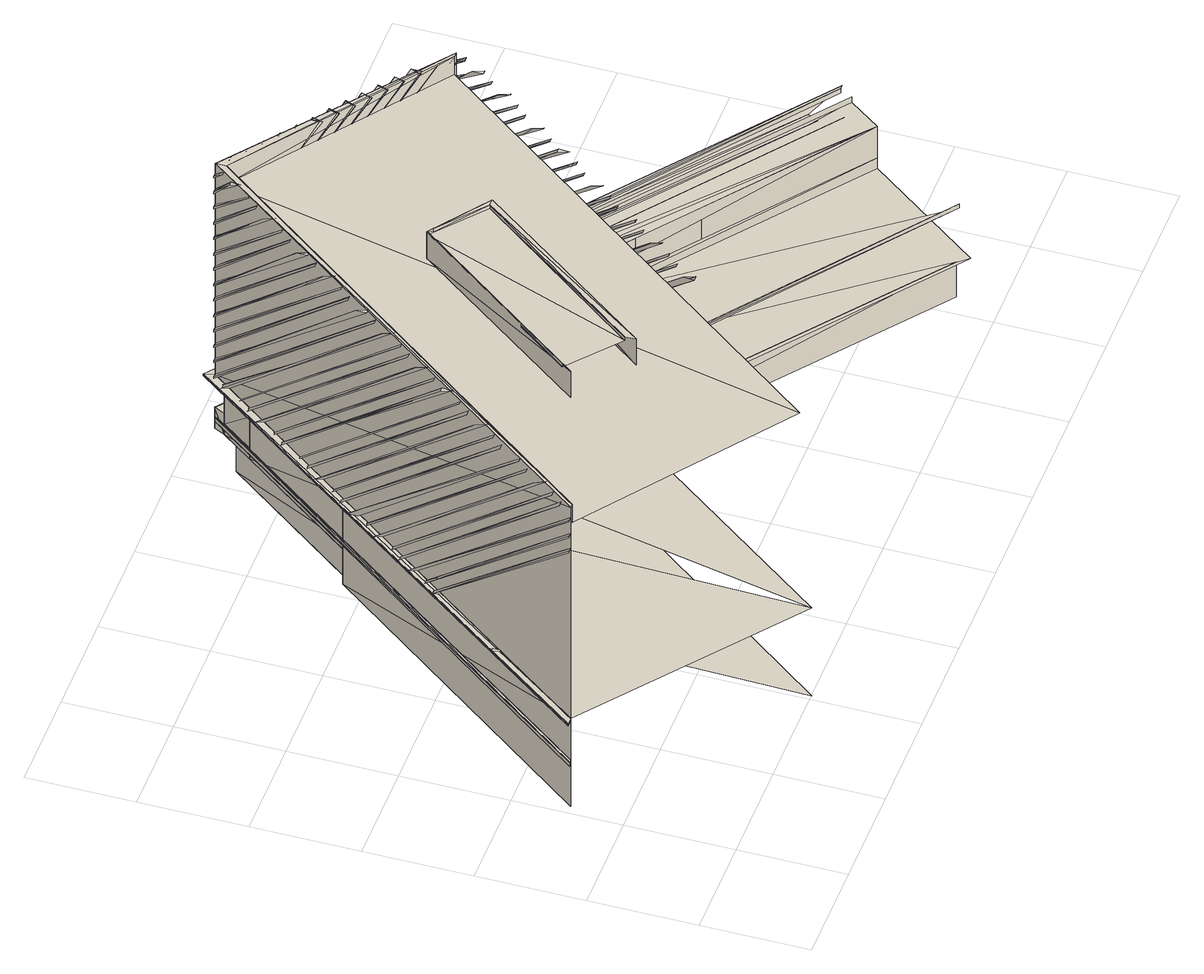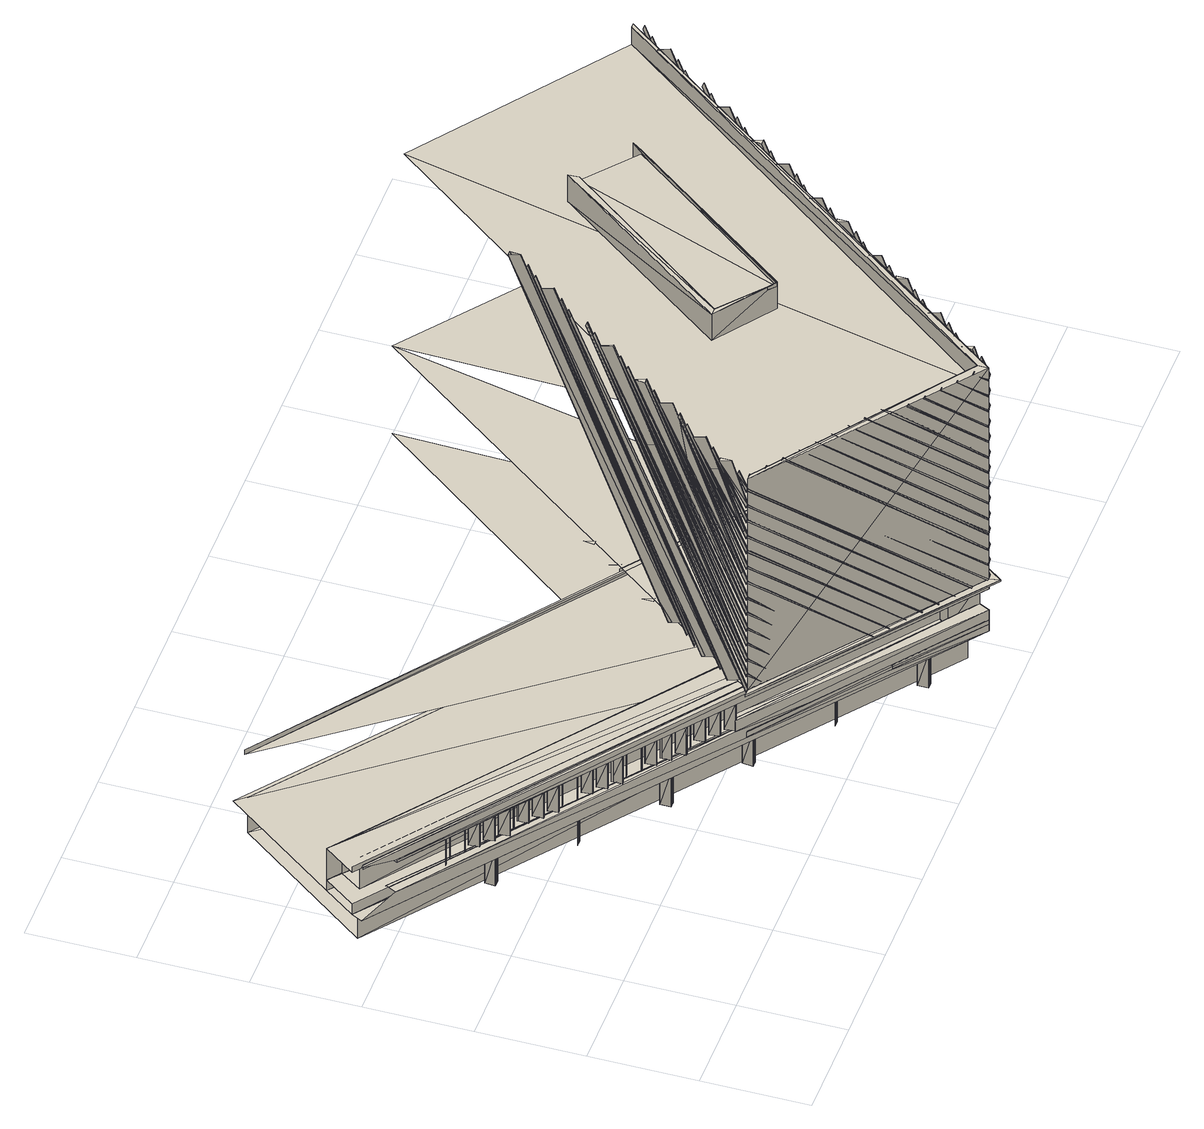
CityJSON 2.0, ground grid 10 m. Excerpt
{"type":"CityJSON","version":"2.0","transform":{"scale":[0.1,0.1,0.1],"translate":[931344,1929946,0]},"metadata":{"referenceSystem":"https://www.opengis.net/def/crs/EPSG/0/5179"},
"CityObjects":{
"building1":{"type":"Building","geometry":[{"type":"MultiSurface","lod":"3","boundaries":[[[0,1,2]],[[1,3,2]],[[4,2,3]],[[3,5,4]],[[6,7,8]],[[8,9,6]],[[7,10,8]],[[11,6,9]],[[12,8,10]],[[9,12,11]],[[10,11,12]],[[13,14,15]],[[16,17,18]],[[18,19,16]],[[20,18,17]],[[19,21,16]],[[17,22,20]],[[22,16,21]],[[21,20,22]],[[23,24,25]],[[26,27,28]],[[28,29,26]],[[30,28,27]],[[27,26,29]],[[31,32,33]],[[29,30,27]],[[34,35,36]],[[36,37,34]],[[37,36,35]],[[38,34,37]],[[35,38,37]],[[39,40,41]],[[42,43,44]],[[45,46,47]],[[47,48,45]],[[49,47,46]],[[48,49,46]],[[46,45,48]],[[50,51,52]],[[53,52,51]],[[54,55,56]],[[57,58,59]],[[59,60,57]],[[60,59,58]],[[61,57,60]],[[58,61,60]],[[62,63,64]],[[65,66,67]],[[66,68,67]],[[69,2,4]],[[67,70,65]],[[71,67,68]],[[68,72,71]],[[72,65,70]],[[70,71,72]],[[9,8,12]],[[73,74,75]],[[75,76,73]],[[77,75,74]],[[74,73,76]],[[78,79,80]],[[52,81,50]],[[76,77,74]],[[17,16,22]],[[82,83,84]],[[84,85,82]],[[85,84,83]],[[86,82,85]],[[83,86,85]],[[87,88,89]],[[90,91,33]],[[33,32,90]],[[31,33,91]],[[91,92,31]],[[92,90,32]],[[32,31,92]],[[93,94,95]],[[96,93,97]],[[95,97,93]],[[98,99,100]],[[101,100,99]],[[102,95,94]],[[99,103,101]],[[100,104,98]],[[97,52,96]],[[35,34,38]],[[105,101,103]],[[106,98,104]],[[107,108,109]],[[94,108,102]],[[103,106,105]],[[110,111,41]],[[52,109,108]],[[52,102,108]],[[104,105,106]],[[108,96,52]],[[41,40,110]],[[112,113,114]],[[115,114,113]],[[109,112,107]],[[114,107,112]],[[39,41,111]],[[111,110,40]],[[116,117,118]],[[40,39,111]],[[119,120,121]],[[121,122,119]],[[122,121,120]],[[123,119,122]],[[120,123,122]],[[124,125,126]],[[58,57,61]],[[127,128,64]],[[64,63,127]],[[62,64,128]],[[129,130,131]],[[63,62,128]],[[128,127,63]],[[132,133,134]],[[135,134,133]],[[113,136,115]],[[134,137,132]],[[138,132,137]],[[139,138,140]],[[137,140,138]],[[65,72,66]],[[68,66,72]],[[141,142,143]],[[143,144,141]],[[144,143,142]],[[145,141,144]],[[142,145,144]],[[146,147,148]],[[140,149,139]],[[150,151,80]],[[80,79,150]],[[78,80,151]],[[151,152,78]],[[152,150,79]],[[79,78,152]],[[153,139,149]],[[154,155,51]],[[83,82,86]],[[156,157,89]],[[89,88,156]],[[87,89,157]],[[158,159,160]],[[157,156,88]],[[161,162,163]],[[160,153,158]],[[149,158,153]],[[88,87,157]],[[164,160,159]],[[159,165,164]],[[166,164,165]],[[91,90,92]],[[167,168,169]],[[169,170,167]],[[170,169,168]],[[171,167,170]],[[168,171,170]],[[172,173,174]],[[175,176,118]],[[118,117,175]],[[116,118,176]],[[176,177,116]],[[177,175,117]],[[178,179,180]],[[117,116,177]],[[181,115,136]],[[182,183,126]],[[120,119,123]],[[183,184,126]],[[126,125,182]],[[124,126,184]],[[185,182,125]],[[184,185,124]],[[125,124,185]],[[186,187,188]],[[189,50,190]],[[191,192,50]],[[130,129,193]],[[193,194,130]],[[195,193,129]],[[129,131,195]],[[131,130,194]],[[196,195,131]],[[194,196,131]],[[197,198,148]],[[198,199,148]],[[148,147,197]],[[146,148,199]],[[200,197,147]],[[201,202,203]],[[199,200,146]],[[147,146,200]],[[204,205,206]],[[205,207,206]],[[206,208,204]],[[209,154,50]],[[51,50,154]],[[208,206,207]],[[210,204,208]],[[211,212,213]],[[214,213,212]],[[207,210,208]],[[138,139,160]],[[153,160,139]],[[215,216,217]],[[218,217,216]],[[50,215,184]],[[217,184,215]],[[160,164,138]],[[142,141,145]],[[219,220,163]],[[133,132,166]],[[164,166,132]],[[132,138,164]],[[163,162,219]],[[220,221,163]],[[222,219,162]],[[161,163,221]],[[221,222,161]],[[162,161,222]],[[50,192,190]],[[223,224,174]],[[224,225,174]],[[174,173,223]],[[172,174,225]],[[226,223,173]],[[225,226,172]],[[173,172,226]],[[179,178,227]],[[227,228,179]],[[151,150,152]],[[229,227,178]],[[178,180,229]],[[180,179,228]],[[230,229,180]],[[228,230,180]],[[231,232,233]],[[234,235,188]],[[235,236,188]],[[188,187,234]],[[186,188,236]],[[237,234,187]],[[236,237,186]],[[187,186,237]],[[238,239,203]],[[239,240,203]],[[203,202,238]],[[201,203,240]],[[241,238,202]],[[240,241,201]],[[202,201,241]],[[242,243,244]],[[245,246,247]],[[244,248,242]],[[249,244,243]],[[250,251,252]],[[252,253,250]],[[254,242,248]],[[251,255,252]],[[256,249,243]],[[248,256,254]],[[243,254,256]],[[257,250,253]],[[253,252,255]],[[258,81,108]],[[255,257,253]],[[192,259,260]],[[261,260,259]],[[262,263,233]],[[168,167,171]],[[263,264,233]],[[233,232,262]],[[231,233,264]],[[265,262,232]],[[264,265,231]],[[232,231,265]],[[266,267,268]],[[269,270,271]],[[272,273,191]],[[274,275,259]],[[273,274,192]],[[192,191,273]],[[190,259,275]],[[259,192,274]],[[276,277,278]],[[279,271,270]],[[280,281,282]],[[277,283,278]],[[259,274,261]],[[282,284,280]],[[278,285,276]],[[281,286,282]],[[286,280,284]],[[285,278,283]],[[287,282,286]],[[288,276,285]],[[289,290,291]],[[292,291,290]],[[284,287,286]],[[283,288,285]],[[192,260,273]],[[293,294,268]],[[294,295,268]],[[176,175,177]],[[268,267,293]],[[266,268,295]],[[295,296,266]],[[267,266,296]],[[296,293,267]],[[297,298,299]],[[300,301,260]],[[261,260,301]],[[302,273,260]],[[303,304,305]],[[306,307,308]],[[304,309,305]],[[310,311,299]],[[305,312,303]],[[311,313,299]],[[314,305,309]],[[299,298,310]],[[315,261,274]],[[316,303,312]],[[309,316,314]],[[260,261,302]],[[315,302,261]],[[317,318,275]],[[272,184,319]],[[319,184,273]],[[297,299,313]],[[312,314,316]],[[320,310,298]],[[321,322,323]],[[313,320,297]],[[298,297,320]],[[184,324,273]],[[310,320,311]],[[293,296,294]],[[276,288,277]],[[262,265,263]],[[250,257,251]],[[238,241,239]],[[234,237,235]],[[229,230,227]],[[223,226,224]],[[219,222,220]],[[204,210,205]],[[197,200,198]],[[195,196,193]],[[182,185,183]],[[325,275,318]],[[313,311,320]],[[295,294,296]],[[283,277,288]],[[264,263,265]],[[255,251,257]],[[240,239,241]],[[236,235,237]],[[228,227,230]],[[225,224,226]],[[221,220,222]],[[207,205,210]],[[199,198,200]],[[194,193,196]],[[184,183,185]],[[326,327,328]],[[329,330,331]],[[332,333,334]],[[335,336,337]],[[338,339,340]],[[341,342,343]],[[344,345,346]],[[347,348,349]],[[350,351,352]],[[353,354,355]],[[356,357,358]],[[359,360,361]],[[362,363,364]],[[365,366,184]],[[302,315,273]],[[274,273,315]],[[367,328,327]],[[368,331,330]],[[369,334,333]],[[370,337,336]],[[371,340,339]],[[372,343,342]],[[373,346,345]],[[374,349,348]],[[375,352,351]],[[376,355,354]],[[377,358,357]],[[378,361,360]],[[379,364,363]],[[380,184,366]],[[326,328,381]],[[382,381,328]],[[381,383,326]],[[328,367,382]],[[327,326,383]],[[384,385,386]],[[387,386,385]],[[388,382,367]],[[383,388,327]],[[367,327,388]],[[389,390,391]],[[392,393,394]],[[394,395,392]],[[396,394,393]],[[397,392,395]],[[398,396,393]],[[395,398,397]],[[381,382,383]],[[393,397,398]],[[388,383,382]],[[329,331,399]],[[400,401,402]],[[399,403,329]],[[331,368,399]],[[404,405,406]],[[330,329,403]],[[407,399,368]],[[403,407,330]],[[368,330,407]],[[408,406,405]],[[332,334,409]],[[410,409,334]],[[409,411,332]],[[334,369,410]],[[411,410,369]],[[333,332,411]],[[213,412,211]],[[369,333,411]],[[413,414,415]],[[335,337,416]],[[407,403,399]],[[417,416,337]],[[416,418,335]],[[419,420,421]],[[337,370,417]],[[422,415,414]],[[423,424,425]],[[425,426,423]],[[216,427,218]],[[336,335,418]],[[428,429,430]],[[431,430,429]],[[424,432,425]],[[433,417,370]],[[418,433,336]],[[430,434,428]],[[435,436,428]],[[429,428,436]],[[370,336,433]],[[432,423,426]],[[430,431,437]],[[438,437,431]],[[439,425,432]],[[437,434,430]],[[431,429,440]],[[428,434,435]],[[426,439,432]],[[429,436,440]],[[438,431,440]],[[436,435,441]],[[338,340,442]],[[443,444,445]],[[446,441,435]],[[447,442,340]],[[437,438,434]],[[440,434,438]],[[434,448,435]],[[442,449,338]],[[450,451,446]],[[441,446,451]],[[452,445,444]],[[340,371,447]],[[440,436,453]],[[434,440,448]],[[453,448,440]],[[454,455,450]],[[451,450,455]],[[339,338,449]],[[436,441,456]],[[446,435,457]],[[458,447,371]],[[453,436,456]],[[435,448,457]],[[441,451,456]],[[450,446,457]],[[449,458,339]],[[459,460,454]],[[455,454,460]],[[371,339,458]],[[451,455,456]],[[454,450,457]],[[448,453,457]],[[456,457,453]],[[455,460,456]],[[459,454,457]],[[343,372,461]],[[461,462,343]],[[460,459,456]],[[457,456,459]],[[341,343,462]],[[409,410,411]],[[462,463,341]],[[464,465,466]],[[463,461,372]],[[342,341,463]],[[372,342,463]],[[344,346,467]],[[468,466,465]],[[469,467,346]],[[470,471,472]],[[473,470,472]],[[346,373,469]],[[467,474,344]],[[475,476,477]],[[478,472,471]],[[472,479,473]],[[480,469,373]],[[471,481,478]],[[345,344,474]],[[318,482,325]],[[481,473,479]],[[479,478,481]],[[474,480,345]],[[373,345,480]],[[483,484,485]],[[347,349,486]],[[349,374,486]],[[416,417,418]],[[486,487,347]],[[433,418,417]],[[488,489,490]],[[491,486,374]],[[348,347,487]],[[213,214,412]],[[492,412,214]],[[215,50,493]],[[487,491,348]],[[374,348,491]],[[350,352,494]],[[495,490,489]],[[493,427,215]],[[216,215,427]],[[352,375,494]],[[494,496,350]],[[496,494,375]],[[497,498,499]],[[351,350,496]],[[375,351,496]],[[500,501,502]],[[503,499,498]],[[353,355,504]],[[505,502,501]],[[355,376,504]],[[502,506,500]],[[504,507,353]],[[442,447,449]],[[501,508,505]],[[458,449,447]],[[509,510,511]],[[512,500,506]],[[513,504,376]],[[354,353,507]],[[514,505,508]],[[515,516,517]],[[506,514,512]],[[508,512,514]],[[507,513,354]],[[376,354,513]],[[356,358,518]],[[358,377,518]],[[519,520,521]],[[518,522,356]],[[520,523,521]],[[521,524,519]],[[192,525,190]],[[522,518,377]],[[357,356,522]],[[524,521,523]],[[526,519,524]],[[377,357,522]],[[359,361,527]],[[528,527,361]],[[523,526,524]],[[462,461,463]],[[361,378,528]],[[527,529,359]],[[530,528,378]],[[531,532,533]],[[254,243,242]],[[378,360,530]],[[291,292,534]],[[529,530,360]],[[360,359,529]],[[535,534,292]],[[292,290,535]],[[534,536,291]],[[362,364,537]],[[538,537,364]],[[539,533,532]],[[537,540,362]],[[541,535,290]],[[289,291,536]],[[364,379,538]],[[536,541,289]],[[290,289,541]],[[363,362,540]],[[542,543,544]],[[545,538,379]],[[317,275,546]],[[547,544,543]],[[540,545,363]],[[379,363,545]],[[548,549,317]],[[189,190,550]],[[322,321,551]],[[467,469,474]],[[114,115,552]],[[181,552,115]],[[553,551,321]],[[480,474,469]],[[365,184,554]],[[554,555,365]],[[551,556,322]],[[321,323,553]],[[552,557,114]],[[184,380,554]],[[318,317,549]],[[366,365,555]],[[259,558,274]],[[555,559,366]],[[559,554,380]],[[323,322,556]],[[560,553,323]],[[107,114,557]],[[380,366,559]],[[549,482,318]],[[103,99,561]],[[556,560,323]],[[562,563,564]],[[565,564,563]],[[564,565,562]],[[563,562,565]],[[557,258,107]],[[108,107,258]],[[566,258,94]],[[108,94,258]],[[561,567,103]],[[106,103,567]],[[568,561,99]],[[94,93,566]],[[569,568,98]],[[99,98,568]],[[562,570,564]],[[567,569,106]],[[98,106,569]],[[565,563,571]],[[562,564,572]],[[572,571,562]],[[563,562,571]],[[563,565,573]],[[574,575,576]],[[214,212,492]],[[562,563,570]],[[573,570,563]],[[577,565,571]],[[570,578,564]],[[564,579,572]],[[578,579,564]],[[258,580,108]],[[578,581,564]],[[582,566,93]],[[579,577,572]],[[571,572,577]],[[583,584,402]],[[573,565,585]],[[585,565,577]],[[586,587,406]],[[404,406,587]],[[570,573,578]],[[585,578,573]],[[588,565,585]],[[584,589,402]],[[96,108,580]],[[402,401,583]],[[578,585,579]],[[577,579,585]],[[580,582,96]],[[93,96,582]],[[284,282,287]],[[260,590,300]],[[406,408,586]],[[587,591,404]],[[578,585,581]],[[588,581,585]],[[581,588,578]],[[585,578,588]],[[400,402,589]],[[592,583,401]],[[405,404,591]],[[589,592,400]],[[401,400,592]],[[593,586,408]],[[491,487,486]],[[591,593,405]],[[408,405,593]],[[419,421,594]],[[595,594,421]],[[594,596,419]],[[421,420,595]],[[445,452,597]],[[420,419,596]],[[598,597,452]],[[597,599,445]],[[600,595,420]],[[452,444,598]],[[596,600,420]],[[464,466,601]],[[443,445,599]],[[599,602,443]],[[603,601,466]],[[601,604,464]],[[602,598,444]],[[444,443,602]],[[466,468,603]],[[303,316,304]],[[465,464,604]],[[386,605,384]],[[484,483,606]],[[604,607,465]],[[607,603,468]],[[309,304,316]],[[608,606,483]],[[468,465,607]],[[606,609,484]],[[488,490,610]],[[611,610,490]],[[610,612,488]],[[483,485,608]],[[613,614,615]],[[616,615,614]],[[485,484,609]],[[617,608,485]],[[490,495,611]],[[618,619,620]],[[489,488,612]],[[621,620,619]],[[609,617,485]],[[612,622,489]],[[622,611,495]],[[495,489,622]],[[509,511,623]],[[624,623,511]],[[623,625,509]],[[626,627,517]],[[511,510,624]],[[517,516,626]],[[510,509,625]],[[627,628,517]],[[629,626,516]],[[513,507,504]],[[630,624,510]],[[628,629,515]],[[515,517,628]],[[516,515,629]],[[625,630,510]],[[531,533,631]],[[632,631,533]],[[631,633,531]],[[548,317,546]],[[533,539,632]],[[397,393,392]],[[532,531,633]],[[544,547,632]],[[634,632,547]],[[632,635,544]],[[636,632,539]],[[633,636,532]],[[547,543,634]],[[539,532,636]],[[627,637,575]],[[637,638,575]],[[542,544,635]],[[639,634,543]],[[640,641,642]],[[635,639,542]],[[543,542,639]],[[575,574,627]],[[576,575,638]],[[643,624,644]],[[638,645,576]],[[645,627,574]],[[574,576,645]],[[606,646,647]],[[624,648,644]],[[644,649,643]],[[650,651,652]],[[646,653,647]],[[647,654,606]],[[654,647,653]],[[649,644,648]],[[655,643,649]],[[656,606,654]],[[653,656,654]],[[648,655,649]],[[613,615,657]],[[597,657,615]],[[657,658,613]],[[615,616,597]],[[620,621,611]],[[614,613,658]],[[426,425,439]],[[659,611,621]],[[621,619,659]],[[611,660,620]],[[658,661,614]],[[661,597,616]],[[616,614,661]],[[530,529,528]],[[662,659,619]],[[663,664,665]],[[618,620,660]],[[527,528,529]],[[660,662,618]],[[619,618,662]],[[666,665,664]],[[584,667,668]],[[669,670,671]],[[667,672,668]],[[673,550,190]],[[668,674,584]],[[675,671,670]],[[674,668,672]],[[482,676,325]],[[677,584,674]],[[641,640,603]],[[672,677,674]],[[678,679,680]],[[681,680,679]],[[682,603,640]],[[680,681,683]],[[680,683,678]],[[684,683,681]],[[681,679,684]],[[603,685,641]],[[640,642,682]],[[686,687,678]],[[679,678,687]],[[679,687,684]],[[678,683,686]],[[650,652,688]],[[687,689,684]],[[551,688,652]],[[688,690,650]],[[686,683,691]],[[642,641,685]],[[692,682,642]],[[687,686,689]],[[691,689,686]],[[652,651,551]],[[683,693,691]],[[683,684,693]],[[694,693,684]],[[685,692,642]],[[684,689,694]],[[695,696,691]],[[689,691,696]],[[651,650,690]],[[537,538,540]],[[689,696,694]],[[695,691,693]],[[545,540,538]],[[697,551,651]],[[693,694,695]],[[696,695,694]],[[690,697,651]],[[473,481,470]],[[471,470,481]],[[669,671,698]],[[665,666,595]],[[595,699,665]],[[534,698,671]],[[698,700,669]],[[701,595,666]],[[666,664,701]],[[671,675,534]],[[670,669,700]],[[702,703,704]],[[663,665,699]],[[705,701,664]],[[700,706,670]],[[706,534,675]],[[699,705,663]],[[664,663,705]],[[675,670,706]],[[707,708,709]],[[710,709,708]],[[520,711,703]],[[711,712,703]],[[703,702,520]],[[709,710,586]],[[704,703,712]],[[713,492,212]],[[714,586,710]],[[712,715,704]],[[715,520,702]],[[586,716,709]],[[559,555,554]],[[702,704,715]],[[710,708,714]],[[717,718,719]],[[546,482,548]],[[720,719,718]],[[721,722,719]],[[717,719,722]],[[719,720,721]],[[722,723,717]],[[707,709,716]],[[724,721,720]],[[718,717,723]],[[725,726,727]],[[723,724,718]],[[720,718,724]],[[728,714,708]],[[502,727,726]],[[727,729,725]],[[725,258,726]],[[724,723,721]],[[722,721,723]],[[716,728,707]],[[549,548,482]],[[708,707,728]],[[726,730,502]],[[587,586,591]],[[594,595,596]],[[601,603,604]],[[610,611,612]],[[623,624,625]],[[631,632,633]],[[637,627,638]],[[646,606,653]],[[657,597,658]],[[667,584,672]],[[688,551,690]],[[698,534,700]],[[711,520,712]],[[258,725,729]],[[730,726,258]],[[727,502,729]],[[593,591,586]],[[600,596,595]],[[607,604,603]],[[622,612,611]],[[630,625,624]],[[636,633,632]],[[645,638,627]],[[656,653,606]],[[661,658,597]],[[677,672,584]],[[697,690,551]],[[706,700,534]],[[715,712,520]],[[731,729,502]],[[714,728,586]],[[701,705,595]],[[682,692,603]],[[659,662,611]],[[643,655,624]],[[634,639,632]],[[626,629,627]],[[608,617,606]],[[598,602,597]],[[583,592,584]],[[553,560,551]],[[535,541,534]],[[519,526,520]],[[505,514,502]],[[729,731,258]],[[731,502,730]],[[730,258,731]],[[716,586,728]],[[699,595,705]],[[685,603,692]],[[660,611,662]],[[648,624,655]],[[635,632,639]],[[628,627,629]],[[609,606,617]],[[599,597,602]],[[589,584,592]],[[556,551,560]],[[536,534,541]],[[523,520,526]],[[506,502,514]],[[732,733,734]],[[735,734,733]],[[736,737,734]],[[732,734,737]],[[734,735,736]],[[733,732,737]],[[737,736,733]],[[735,733,736]],[[259,190,558]],[[673,558,190]],[[738,590,261]],[[260,261,590]],[[739,740,741]],[[742,741,740]],[[743,744,741]],[[739,741,744]],[[741,742,743]],[[744,745,739]],[[746,743,742]],[[740,739,745]],[[745,746,740]],[[742,740,746]],[[746,745,743]],[[744,743,745]],[[192,273,525]],[[190,275,673]],[[261,301,738]],[[747,748,749]],[[748,747,750]],[[750,749,748]],[[749,750,747]],[[749,751,747]],[[750,752,749]],[[751,752,749]],[[386,387,605]],[[753,605,387]],[[319,273,754]],[[387,385,753]],[[755,738,301]],[[273,324,754]],[[756,757,758]],[[759,758,757]],[[760,761,758]],[[212,211,713]],[[756,758,761]],[[762,713,211]],[[758,759,760]],[[761,763,756]],[[764,525,273]],[[765,673,275]],[[766,760,759]],[[757,756,763]],[[763,766,757]],[[759,757,766]],[[767,755,300]],[[301,300,755]],[[766,763,760]],[[761,760,763]],[[768,754,324]],[[769,770,771]],[[772,771,770]],[[773,753,385]],[[324,184,768]],[[771,774,769]],[[771,772,775]],[[776,775,772]],[[777,778,769]],[[770,769,778]],[[775,774,771]],[[772,770,779]],[[769,774,777]],[[776,772,779]],[[770,778,779]],[[775,776,774]],[[779,774,776]],[[780,781,777]],[[778,777,781]],[[778,781,779]],[[777,774,780]],[[774,779,782]],[[385,384,773]],[[783,782,779]],[[784,773,384]],[[781,785,779]],[[779,785,783]],[[786,787,788]],[[789,788,787]],[[774,782,790]],[[791,786,788]],[[787,792,789]],[[780,774,790]],[[275,274,765]],[[781,780,785]],[[793,765,274]],[[792,791,789]],[[788,789,791]],[[790,785,780]],[[785,794,783]],[[795,790,782]],[[782,783,795]],[[794,795,783]],[[791,792,786]],[[787,786,792]],[[785,790,794]],[[795,794,790]],[[275,325,765]],[[217,218,796]],[[797,796,218]],[[796,798,217]],[[799,800,801]],[[802,765,325]],[[803,801,800]],[[804,805,801]],[[799,801,805]],[[801,803,804]],[[805,806,799]],[[807,804,803]],[[800,799,806]],[[184,217,798]],[[806,807,800]],[[803,800,807]],[[807,806,804]],[[805,804,806]],[[808,809,810]],[[811,810,809]],[[810,811,808]],[[809,808,811]],[[810,812,808]],[[811,813,810]],[[812,813,810]],[[814,815,816]],[[817,815,816]],[[546,275,818]],[[819,820,821]],[[822,821,820]],[[823,819,821]],[[820,824,822]],[[824,823,822]],[[821,822,823]],[[823,824,819]],[[820,819,824]],[[825,826,827]],[[828,827,826]],[[829,830,827]],[[825,827,830]],[[827,828,829]],[[830,831,825]],[[826,825,831]],[[832,829,828]],[[831,832,826]],[[828,826,832]],[[830,829,831]],[[832,831,829]],[[833,834,835]],[[836,835,834]],[[837,838,835]],[[833,835,838]],[[835,836,837]],[[838,839,833]],[[834,833,839]],[[840,837,836]],[[839,840,834]],[[836,834,840]],[[840,839,837]],[[838,837,839]],[[841,842,843]],[[844,843,842]],[[845,846,841]],[[842,841,846]],[[843,847,841]],[[843,844,845]],[[846,845,844]],[[848,842,846]],[[841,847,845]],[[845,847,843]],[[844,842,848]],[[847,849,841]],[[846,844,848]],[[849,850,841]],[[846,845,848]],[[845,846,847]],[[847,848,845]],[[848,847,846]],[[851,842,848]],[[852,842,851]],[[848,847,851]],[[847,848,849]],[[849,851,847]],[[851,849,848]],[[849,851,850]],[[852,850,851]],[[850,852,849]],[[851,849,852]],[[853,854,855]],[[856,854,855]],[[857,858,859]],[[860,859,858]],[[860,861,859]],[[861,860,858]],[[857,859,862]],[[858,857,861]],[[862,861,857]],[[862,859,861]],[[818,676,546]],[[673,190,525]],[[863,864,865]],[[482,546,676]],[[866,865,864]],[[867,868,865]],[[863,865,868]],[[865,866,867]],[[868,869,863]],[[870,867,866]],[[864,863,869]],[[869,870,864]],[[866,864,870]],[[870,869,867]],[[868,867,869]],[[767,300,590]],[[871,872,873]],[[874,873,872]],[[875,876,873]],[[871,873,876]],[[873,874,875]],[[876,877,871]],[[878,875,874]],[[872,871,877]],[[877,878,872]],[[874,872,878]],[[878,877,875]],[[876,875,877]],[[784,384,605]],[[793,274,558]],[[879,880,881]],[[882,881,880]],[[883,879,881]],[[880,884,882]],[[884,883,882]],[[881,882,883]],[[275,765,818]],[[764,319,754]],[[883,884,879]],[[880,879,884]],[[885,886,887]],[[888,887,886]],[[887,888,885]],[[886,885,888]],[[887,889,885]],[[184,798,768]],[[888,890,887]],[[889,890,887]],[[891,319,764]],[[325,676,802]],[[892,893,894]],[[895,894,893]],[[896,897,894]],[[892,894,897]],[[894,895,896]],[[897,898,892]],[[899,896,895]],[[893,892,898]],[[900,901,902]],[[903,902,901]],[[904,905,900]],[[901,900,905]],[[898,899,893]],[[895,893,899]],[[900,902,904]],[[901,905,903]],[[899,898,896]],[[897,896,898]],[[902,906,904]],[[902,903,906]],[[907,906,903]],[[908,909,904]],[[905,904,909]],[[903,905,907]],[[906,910,904]],[[907,905,911]],[[905,909,912]],[[908,904,913]],[[906,907,910]],[[911,910,907]],[[913,912,908]],[[909,908,912]],[[910,914,904]],[[915,905,912]],[[904,916,913]],[[917,916,904]],[[914,917,904]],[[912,913,915]],[[916,915,913]],[[918,905,915]],[[911,905,919]],[[910,911,914]],[[919,914,911]],[[919,905,918]],[[920,921,922]],[[915,916,918]],[[917,918,916]],[[923,922,921]],[[924,925,922]],[[920,922,925]],[[914,919,917]],[[918,917,919]],[[922,923,924]],[[921,920,925]],[[925,924,921]],[[923,921,924]],[[926,927,928]],[[929,928,927]],[[930,931,928]],[[926,928,931]],[[928,929,930]],[[931,932,926]],[[933,930,929]],[[927,926,932]],[[932,933,927]],[[929,927,933]],[[931,930,932]],[[933,932,930]],[[934,935,936]],[[937,936,935]],[[936,937,934]],[[935,934,937]],[[936,938,934]],[[937,939,936]],[[938,939,936]],[[940,941,942]],[[943,942,941]],[[942,943,940]],[[941,940,943]],[[944,945,946]],[[947,946,945]]]}]}
},
"vertices":[
[4,150,293],[5,150,294],[122,310,100],[9,150,294],[126,310,100],[8,150,293],[4,150,310],[5,150,311],[133,320,100],[136,320,100],[9,150,311],[8,150,310],[137,320,100],[73,230,100],[69,240,100],[73,240,100],[143,340,100],[147,330,100],[4,150,328],[5,150,329],[8,150,328],[9,150,329],[148,330,100],[83,250,100],[79,250,100],[84,250,100],[154,350,100],[158,350,100],[8,160,340],[13,160,340],[12,160,340],[86,250,340],[87,250,340],[83,260,340],[164,360,100],[168,360,100],[19,170,340],[23,170,340],[169,360,100],[97,270,340],[98,270,340],[93,270,340],[104,280,100],[101,280,100],[105,280,100],[175,380,100],[179,370,100],[29,190,340],[34,180,340],[33,180,340],[216,420,100],[216,420,0],[9,150,100],[9,150,0],[115,290,100],[111,290,100],[116,290,100],[186,390,100],[189,390,100],[40,200,340],[44,200,340],[190,390,100],[118,290,340],[119,300,340],[114,300,340],[196,410,100],[196,400,100],[51,210,340],[200,400,100],[126,300,100],[55,210,340],[54,210,340],[201,400,100],[207,420,100],[211,420,100],[61,230,340],[66,230,340],[65,230,340],[139,320,340],[140,320,340],[136,330,340],[205,0,100],[218,430,100],[221,430,100],[72,240,340],[76,240,340],[222,430,100],[150,340,340],[151,340,340],[146,340,340],[228,450,100],[232,440,100],[233,440,100],[326,580,98],[328,570,98],[2,150,98],[326,580,100],[2,150,100],[327,570,53],[327,570,48],[6,150,53],[6,150,48],[9,150,98],[328,570,48],[9,150,53],[9,150,48],[328,570,53],[328,570,340],[328,570,100],[9,150,340],[239,460,100],[243,460,100],[13,150,340],[13,150,320],[328,560,340],[328,560,320],[171,360,340],[172,360,340],[168,370,340],[249,470,100],[253,470,100],[104,280,340],[108,280,340],[254,470,100],[182,380,340],[183,380,340],[178,380,340],[260,490,100],[264,490,100],[189,400,340],[189,390,340],[193,390,340],[291,370,350],[291,370,320],[162,200,350],[162,200,320],[204,10,320],[169,210,350],[292,370,350],[292,370,346],[169,210,346],[271,500,100],[274,500,100],[125,310,340],[129,310,340],[275,500,100],[203,410,340],[204,410,340],[199,410,340],[217,170,346],[281,520,100],[285,510,100],[286,510,100],[340,330,346],[413,270,0],[205,0,0],[292,530,100],[296,530,100],[217,170,350],[218,160,350],[340,330,350],[224,430,340],[225,430,340],[221,440,340],[347,330,350],[218,160,320],[347,330,320],[303,540,100],[306,540,100],[157,350,340],[161,350,340],[307,540,100],[235,450,340],[236,450,340],[231,450,340],[313,560,100],[317,550,100],[318,560,100],[242,470,340],[242,460,340],[246,460,340],[519,420,320],[324,570,101],[323,570,100],[327,570,100],[328,570,101],[256,480,340],[257,480,340],[253,480,340],[216,420,40],[299,530,40],[299,530,100],[299,530,88],[323,570,118],[327,570,118],[324,570,119],[328,570,119],[324,570,136],[323,570,135],[327,570,135],[328,570,136],[267,490,340],[268,490,340],[263,490,340],[324,570,154],[323,570,153],[210,420,340],[327,570,153],[214,420,340],[413,270,100],[328,570,154],[323,550,40],[323,550,0],[224,420,40],[224,420,0],[221,420,100],[221,420,95],[327,560,100],[327,560,95],[324,570,171],[323,570,170],[327,570,170],[328,570,171],[324,570,189],[323,570,188],[327,570,188],[328,570,189],[323,570,205],[327,570,205],[324,570,206],[328,570,206],[288,520,340],[289,520,340],[284,520,340],[324,570,224],[323,570,223],[327,570,223],[328,570,224],[324,570,241],[323,570,240],[327,570,240],[328,570,241],[460,340,100],[464,330,100],[314,140,340],[389,230,100],[386,240,100],[390,240,100],[315,150,340],[318,140,340],[324,570,259],[323,570,258],[274,510,340],[278,500,340],[461,340,100],[327,570,258],[319,140,340],[328,570,259],[524,420,100],[299,530,52],[323,510,88],[323,510,52],[324,570,276],[323,570,275],[327,570,275],[328,570,276],[309,540,340],[310,550,340],[306,550,340],[397,250,100],[401,250,100],[396,250,100],[322,560,100],[322,560,88],[322,560,52],[322,560,40],[324,570,294],[323,570,293],[295,530,340],[400,250,100],[325,160,340],[326,160,340],[471,350,100],[327,570,293],[474,350,100],[299,530,340],[329,160,340],[475,350,100],[328,570,294],[403,250,340],[404,250,340],[399,260,340],[400,260,340],[324,570,311],[323,570,310],[327,570,310],[328,570,311],[320,560,340],[321,560,340],[316,560,340],[338,530,88],[338,530,52],[346,540,88],[482,360,100],[481,360,100],[336,170,340],[408,270,100],[411,260,100],[407,270,100],[485,360,100],[324,570,329],[323,570,328],[340,170,340],[327,570,328],[339,170,340],[346,540,52],[486,360,100],[322,560,64],[327,570,64],[322,560,94],[328,570,329],[411,270,340],[410,270,340],[414,270,340],[327,570,88],[327,570,40],[326,570,327],[329,570,327],[326,570,326],[326,570,309],[329,570,309],[326,570,308],[326,570,292],[329,570,292],[326,570,291],[326,570,274],[329,570,274],[326,570,273],[326,570,257],[329,570,257],[326,570,256],[326,570,239],[329,570,239],[326,570,238],[326,570,222],[329,570,222],[326,570,221],[326,570,204],[329,570,204],[326,570,203],[326,570,187],[329,570,187],[326,570,186],[326,570,169],[329,570,169],[326,570,168],[326,570,152],[329,570,152],[326,570,151],[326,570,134],[329,570,134],[326,570,133],[326,570,117],[329,570,117],[326,570,116],[326,570,100],[329,570,100],[329,570,326],[329,570,308],[329,570,291],[329,570,273],[329,570,256],[329,570,238],[329,570,221],[329,570,203],[329,570,186],[329,570,168],[329,570,151],[329,570,133],[329,570,116],[330,570,100],[336,560,340],[337,560,340],[339,560,340],[347,540,84],[347,540,82],[338,530,84],[338,530,82],[340,560,340],[421,280,100],[418,280,100],[422,280,100],[492,380,100],[496,370,100],[346,190,340],[347,190,340],[350,180,340],[493,380,100],[351,180,340],[351,550,340],[424,280,340],[425,280,340],[421,280,340],[353,550,340],[341,560,100],[343,560,100],[341,550,100],[354,550,340],[344,560,100],[364,540,340],[365,540,340],[368,540,340],[721,40,40],[429,290,100],[433,290,100],[428,290,100],[378,530,340],[379,530,340],[381,530,340],[354,540,100],[358,550,100],[355,540,100],[432,290,100],[357,200,340],[358,200,340],[503,390,100],[506,390,100],[728,40,95],[363,520,40],[363,520,0],[364,520,40],[364,520,0],[361,200,340],[382,530,340],[368,520,40],[363,530,40],[363,530,0],[366,520,40],[366,520,0],[507,390,100],[368,520,0],[364,530,0],[392,520,340],[435,290,340],[436,300,340],[431,300,340],[364,530,40],[393,520,340],[369,520,40],[395,520,340],[365,530,40],[365,530,0],[432,300,340],[369,520,0],[366,530,40],[366,530,0],[369,530,0],[369,530,40],[396,520,340],[368,530,40],[368,530,0],[406,500,340],[406,510,340],[409,510,340],[368,530,100],[371,540,100],[369,530,100],[420,490,340],[372,540,100],[421,490,340],[513,400,100],[517,400,100],[368,210,340],[514,410,100],[423,500,340],[443,300,100],[439,310,100],[443,310,100],[371,210,340],[372,210,340],[424,500,340],[518,400,100],[527,410,52],[443,310,340],[442,310,340],[446,310,340],[434,480,340],[437,490,340],[382,520,100],[385,530,100],[383,520,100],[438,490,340],[721,40,0],[728,40,100],[448,470,340],[386,530,100],[451,480,340],[450,320,100],[454,320,100],[449,320,100],[378,230,340],[379,230,340],[523,420,100],[453,320,100],[462,460,340],[524,420,101],[528,420,100],[464,470,340],[383,230,340],[396,510,100],[399,520,100],[397,510,100],[382,230,340],[465,470,340],[528,420,101],[456,320,340],[457,320,340],[453,330,340],[476,450,340],[524,420,119],[523,420,118],[389,240,340],[479,460,340],[528,420,118],[393,240,340],[812,140,88],[528,420,119],[489,440,340],[490,440,340],[493,450,340],[493,440,340],[410,500,100],[413,510,100],[411,500,100],[523,420,135],[524,420,136],[528,420,135],[503,430,340],[504,430,340],[414,510,100],[506,430,340],[528,420,136],[467,340,340],[468,340,340],[463,340,340],[507,430,340],[522,410,52],[464,340,340],[522,410,64],[527,410,64],[729,30,40],[523,420,153],[519,420,340],[524,420,154],[518,420,340],[520,420,340],[528,420,153],[524,420,340],[812,140,52],[521,420,340],[528,420,154],[524,420,48],[434,470,40],[434,470,0],[433,470,40],[433,470,0],[524,420,98],[524,420,53],[526,420,48],[526,420,53],[436,470,40],[435,470,0],[435,470,40],[436,470,0],[428,500,100],[424,490,100],[427,500,100],[437,470,0],[438,470,40],[437,470,40],[531,420,100],[439,470,40],[531,420,98],[524,420,171],[523,420,170],[438,470,0],[523,420,328],[522,420,329],[439,470,0],[528,420,170],[800,150,88],[525,420,329],[528,420,171],[526,420,328],[522,420,311],[523,420,310],[525,420,311],[523,420,188],[524,420,189],[528,420,188],[526,420,310],[522,420,294],[528,420,189],[523,420,293],[525,420,294],[794,180,84],[523,420,205],[526,420,293],[524,420,206],[528,420,205],[522,420,276],[523,420,275],[525,420,276],[452,470,100],[454,470,100],[453,470,100],[455,470,100],[528,420,206],[488,360,340],[489,360,340],[484,370,340],[485,370,340],[526,420,275],[522,420,259],[523,420,258],[525,420,259],[524,420,224],[523,420,223],[528,420,223],[528,420,224],[526,420,258],[522,420,241],[523,420,240],[525,420,241],[524,420,241],[528,420,240],[526,420,240],[522,420,224],[525,420,224],[528,420,241],[496,380,340],[495,380,340],[499,380,340],[524,420,259],[474,350,340],[526,420,223],[522,420,206],[438,480,100],[528,420,258],[478,350,340],[479,450,100],[483,450,100],[480,450,100],[525,420,206],[441,480,100],[528,420,259],[526,420,205],[522,420,189],[525,420,189],[524,420,276],[528,420,275],[526,420,188],[528,420,276],[509,390,340],[510,390,340],[506,390,340],[506,400,340],[522,420,171],[466,460,100],[493,440,100],[496,440,100],[494,440,100],[525,420,171],[812,140,40],[469,460,100],[497,440,100],[808,200,52],[526,420,170],[504,420,40],[504,420,0],[506,410,40],[506,410,0],[524,420,294],[508,410,40],[508,410,0],[528,420,293],[506,420,40],[506,420,0],[522,420,154],[507,420,0],[525,420,154],[507,420,40],[528,420,294],[509,420,40],[509,420,0],[508,420,40],[508,420,0],[526,420,153],[522,420,136],[528,420,310],[525,420,136],[524,420,311],[511,430,100],[508,430,100],[510,430,100],[528,420,311],[526,420,135],[520,410,340],[521,410,340],[516,410,340],[517,410,340],[522,420,119],[525,420,119],[819,170,0],[524,420,329],[526,420,118],[528,420,328],[526,400,52],[527,400,52],[526,400,82],[527,400,82],[525,410,82],[525,410,52],[526,410,52],[526,410,82],[521,420,100],[522,420,100],[522,420,101],[528,420,329],[525,420,101],[525,420,100],[526,420,100],[536,390,52],[538,390,52],[536,390,82],[538,390,82],[536,400,82],[536,400,52],[800,150,52],[547,380,52],[548,380,52],[547,380,82],[548,380,82],[546,390,82],[546,390,52],[547,390,52],[547,390,82],[556,380,82],[556,380,52],[557,380,82],[557,380,52],[558,380,82],[558,380,52],[794,180,82],[803,190,88],[814,170,52],[567,370,52],[568,370,52],[567,370,82],[568,370,82],[566,380,82],[566,380,52],[819,170,40],[568,380,52],[834,170,88],[834,170,40],[568,380,82],[814,170,88],[808,200,88],[574,360,40],[574,360,0],[575,360,40],[575,360,0],[804,200,82],[578,360,40],[576,360,40],[576,360,0],[574,370,40],[574,370,0],[578,360,0],[576,370,40],[576,370,0],[579,360,40],[579,360,0],[804,200,84],[577,370,0],[577,370,82],[577,370,52],[578,360,82],[578,360,52],[577,370,40],[578,370,82],[578,370,52],[834,170,52],[579,370,0],[579,370,40],[835,180,100],[835,180,95],[839,180,100],[588,350,52],[589,350,52],[588,350,82],[839,180,40],[589,350,82],[587,360,82],[587,360,52],[588,360,52],[588,360,82],[597,350,82],[597,350,52],[598,350,82],[598,350,52],[599,350,82],[599,350,52],[608,340,52],[609,340,52],[608,340,82],[609,340,82],[803,190,52],[618,340,82],[618,340,52],[619,330,82],[619,330,52],[619,340,82],[619,340,52],[629,320,52],[630,320,52],[629,320,82],[630,320,82],[628,330,82],[628,330,52],[629,330,52],[629,330,82],[639,310,52],[640,310,52],[639,310,82],[640,310,82],[638,320,82],[638,320,52],[639,320,52],[639,320,82],[644,310,40],[644,310,0],[645,310,40],[645,310,0],[646,310,40],[646,310,0],[648,310,40],[648,310,0],[649,310,40],[650,310,40],[649,310,0],[650,310,0],[649,310,52],[651,310,52],[649,310,82],[651,310,82],[660,300,82],[660,300,52],[659,300,82],[659,300,52],[661,300,52],[661,300,82],[670,290,52],[671,290,52],[670,290,82],[671,290,82],[669,300,82],[669,300,52],[670,300,52],[670,300,82],[680,280,52],[681,280,52],[680,280,82],[681,280,82],[679,290,82],[679,290,52],[681,290,52],[681,290,82],[689,280,82],[689,280,52],[691,270,82],[691,270,52],[691,280,82],[691,280,52],[700,270,82],[700,270,52],[701,270,82],[701,270,52],[702,270,82],[702,270,52],[834,170,94],[711,260,52],[712,260,52],[711,260,82],[712,260,82],[710,270,82],[710,270,52],[711,270,52],[711,270,82],[715,250,40],[715,250,0],[717,250,40],[717,250,0],[714,260,40],[714,260,0],[718,250,40],[718,250,0],[715,260,40],[715,260,0],[719,250,40],[719,250,0],[716,260,0],[716,260,40],[720,260,40],[718,260,0],[718,260,40],[719,260,40],[719,260,0],[720,260,0],[721,250,52],[723,250,52],[721,250,82],[723,250,82],[721,260,82],[721,260,52],[732,240,52],[733,240,52],[732,240,82],[733,240,82],[731,250,82],[731,250,52],[732,250,52],[732,250,82],[741,240,82],[741,240,52],[742,240,82],[742,240,52],[743,240,82],[743,240,52],[751,230,82],[751,230,52],[753,230,82],[753,230,52],[763,230,82],[763,230,52],[762,230,82],[762,230,52]
]}
